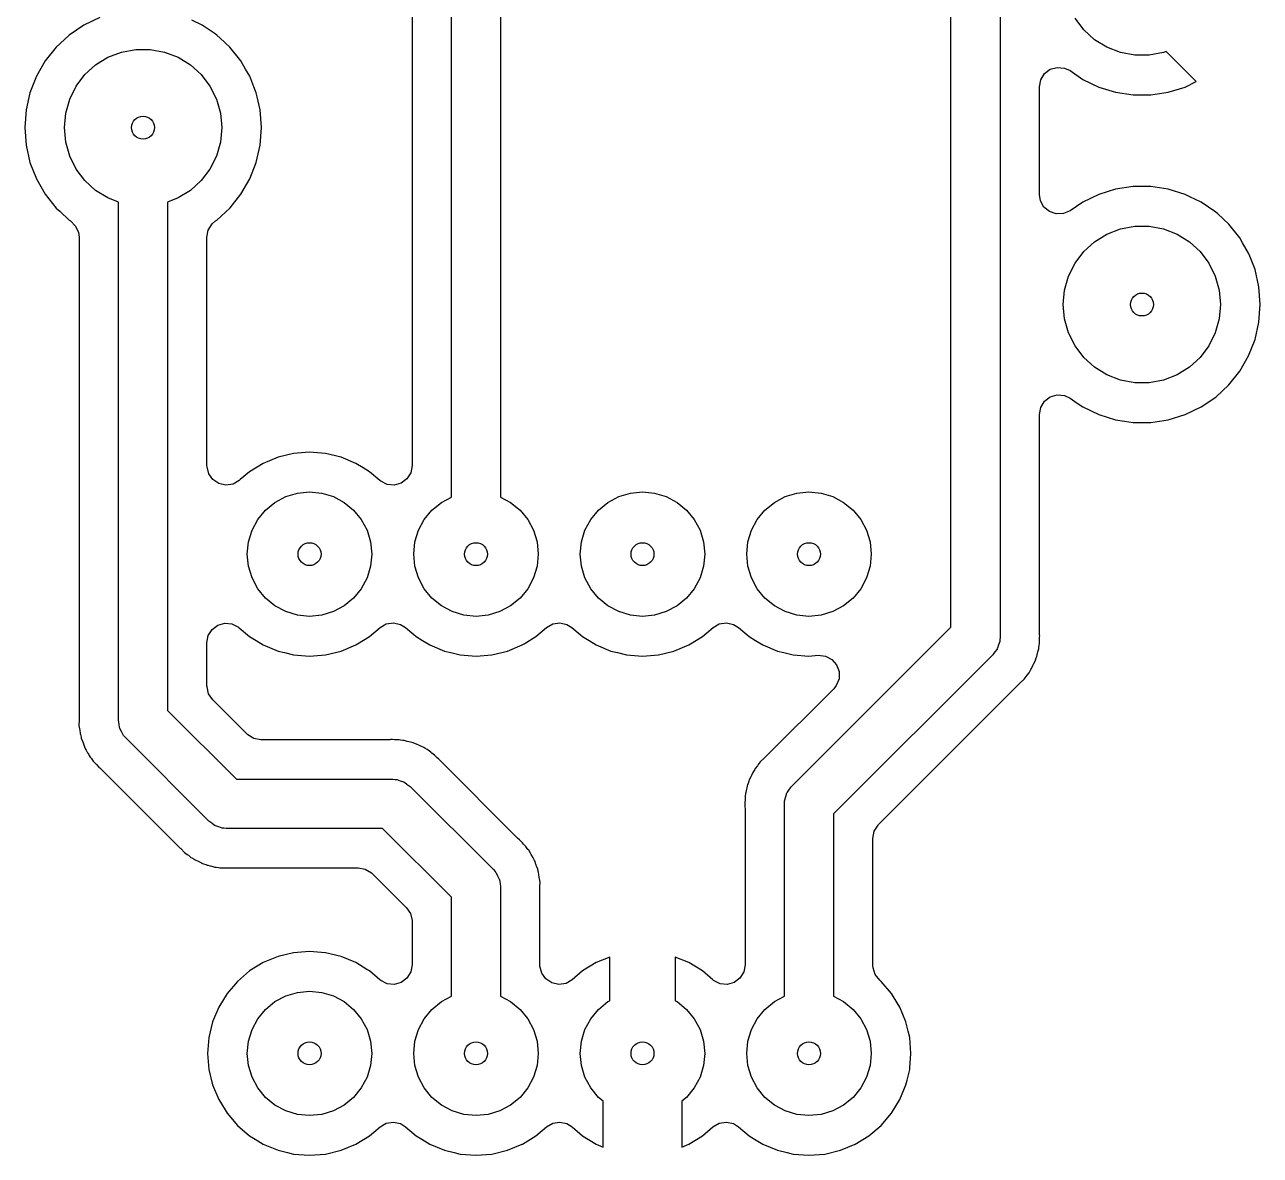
# Model space of a CAD drawing. Extents: x 0.79 to 9.84, y -6.5 to -0.79.
# Drawn here: x 2.666 to 3.408, y -5.099 to -4.419 of the extents above; entities that cross this region are included whole.
import ezdxf

# ---------------------------------------------------------------- set-up
doc = ezdxf.new("R2010")
doc.units = 0
doc.header["$MEASUREMENT"] = 0
doc.layers.add('BLACK', color=7, linetype='CONTINUOUS')

msp = doc.modelspace()

# ---------------------------------------------------------------- linework, layer by layer
at = {"layer": 'BLACK', "linetype": 'CONTINUOUS'}
for p, q in [((3.25217, -3.1874), (3.25217, -4.7874)), ((3.22264, -4.78129), (3.22264, -3.19352)), ((2.92264, -4.70309), (2.92264, -3.64352)), ((2.95217, -3.6374), (2.95217, -4.70309)), ((2.899, -3.65819), (2.899, -4.6842)), ((2.71143, -4.41493), (2.70186, -4.41954)), ((3.30249, -4.42238), (3.29723, -4.41542)), ((2.70186, -4.41954), (2.69308, -4.42553)), ((2.70186, -4.41954), (2.70186, -4.41954)), ((2.77294, -4.41954), (2.76666, -4.41652)), ((2.78063, -4.42478), (2.77294, -4.41954)), ((3.30893, -4.42825), (3.30249, -4.42238)), ((2.69279, -4.4258), (2.68529, -4.43275)), ((2.69308, -4.42553), (2.69279, -4.4258)), ((2.69308, -4.42553), (2.69308, -4.42553)), ((2.78172, -4.42553), (2.78063, -4.42478)), ((2.78379, -4.42744), (2.78172, -4.42553)), ((2.78951, -4.43275), (2.78379, -4.42744)), ((3.31634, -4.43284), (3.30893, -4.42825)), ((2.68529, -4.43275), (2.67867, -4.44106)), ((2.71634, -4.43881), (2.72447, -4.43566)), ((2.72447, -4.43566), (2.73304, -4.43406)), ((2.73304, -4.43406), (2.74176, -4.43406)), ((2.74176, -4.43406), (2.75033, -4.43566)), ((2.75033, -4.43566), (2.75846, -4.43881)), ((2.79613, -4.44106), (2.78951, -4.43275)), ((3.32447, -4.43599), (3.31634, -4.43284)), ((3.33304, -4.43759), (3.32447, -4.43599)), ((3.34176, -4.43759), (3.33304, -4.43759)), ((3.35033, -4.43599), (3.34176, -4.43759)), ((3.35196, -4.43536), (3.35033, -4.43599)), ((3.37007, -4.45348), (3.35196, -4.43536)), ((2.67867, -4.44106), (2.67336, -4.45026)), ((2.70249, -4.44927), (2.70893, -4.4434)), ((2.70893, -4.4434), (2.71634, -4.43881)), ((2.75846, -4.43881), (2.76587, -4.4434)), ((2.76587, -4.4434), (2.77232, -4.44927)), ((2.79902, -4.44606), (2.79613, -4.44106)), ((2.79613, -4.44106), (2.79613, -4.44106)), ((2.79613, -4.44106), (2.79613, -4.44106)), ((3.28233, -4.44606), (3.28649, -4.44488)), ((3.28649, -4.44488), (3.2908, -4.44528)), ((3.2908, -4.44528), (3.29421, -4.44687)), ((2.67336, -4.45026), (2.66947, -4.46015)), ((2.67336, -4.45026), (2.67336, -4.45026)), ((2.69723, -4.45623), (2.70249, -4.44927)), ((2.77232, -4.44927), (2.77757, -4.45623)), ((2.80145, -4.45026), (2.79902, -4.44606)), ((2.80392, -4.45656), (2.80145, -4.45026)), ((2.80145, -4.45026), (2.80145, -4.45026)), ((3.27581, -4.4566), (3.2766, -4.45235)), ((3.2766, -4.45235), (3.27888, -4.44867)), ((3.27888, -4.44867), (3.28233, -4.44606)), ((3.29421, -4.44687), (3.30187, -4.45209)), ((3.30187, -4.45209), (3.30187, -4.4521)), ((3.30187, -4.4521), (3.31144, -4.4567)), ((2.66947, -4.46015), (2.66711, -4.47051)), ((2.69335, -4.46404), (2.69723, -4.45623)), ((2.77757, -4.45623), (2.78146, -4.46404)), ((2.80494, -4.45915), (2.80392, -4.45656)), ((2.80533, -4.46015), (2.80494, -4.45915)), ((2.80586, -4.4625), (2.80533, -4.46015)), ((3.27581, -4.52133), (3.27581, -4.4566)), ((3.31144, -4.4567), (3.32159, -4.45983)), ((3.32159, -4.45983), (3.32159, -4.45983)), ((3.32159, -4.45983), (3.33209, -4.46142)), ((3.34271, -4.46142), (3.35321, -4.45983)), ((3.35321, -4.45983), (3.35322, -4.45983)), ((3.35322, -4.45983), (3.36336, -4.4567)), ((3.36336, -4.4567), (3.37007, -4.45348)), ((3.36336, -4.4567), (3.36336, -4.4567)), ((2.69096, -4.47242), (2.69335, -4.46404)), ((2.78146, -4.46404), (2.78384, -4.47242)), ((2.80769, -4.47051), (2.80586, -4.4625)), ((3.33209, -4.46142), (3.33209, -4.46142)), ((3.33209, -4.46142), (3.34271, -4.46142)), ((3.34271, -4.46142), (3.34271, -4.46142)), ((2.66711, -4.47051), (2.66632, -4.4811)), ((2.69016, -4.4811), (2.69096, -4.47242)), ((2.78384, -4.47242), (2.78465, -4.4811)), ((2.80849, -4.4811), (2.80769, -4.47051)), ((2.66632, -4.4811), (2.66711, -4.4917)), ((2.69096, -4.48978), (2.69016, -4.4811)), ((2.78465, -4.4811), (2.78384, -4.48978)), ((2.80769, -4.4917), (2.80849, -4.4811)), ((2.69335, -4.49817), (2.69096, -4.48978)), ((2.78384, -4.48978), (2.78146, -4.49817)), ((2.66711, -4.4917), (2.66947, -4.50205)), ((2.80533, -4.50205), (2.80769, -4.4917)), ((2.66947, -4.50205), (2.67336, -4.51194)), ((2.69723, -4.50597), (2.69335, -4.49817)), ((2.78146, -4.49817), (2.77757, -4.50597)), ((2.80145, -4.51194), (2.80533, -4.50205)), ((2.67336, -4.51194), (2.67336, -4.51194)), ((2.67336, -4.51194), (2.67867, -4.52115)), ((2.70249, -4.51293), (2.69723, -4.50597)), ((2.77757, -4.50597), (2.77232, -4.51293)), ((2.79613, -4.52115), (2.80145, -4.51194)), ((2.70893, -4.5188), (2.70249, -4.51293)), ((2.71634, -4.52339), (2.70893, -4.5188)), ((2.76587, -4.5188), (2.75846, -4.52339)), ((2.77232, -4.51293), (2.76587, -4.5188)), ((3.32158, -4.5181), (3.31143, -4.52123)), ((3.33209, -4.51652), (3.32158, -4.5181)), ((3.32158, -4.5181), (3.32158, -4.5181)), ((3.34271, -4.51652), (3.33209, -4.51652)), ((3.33209, -4.51652), (3.33209, -4.51652)), ((3.35322, -4.5181), (3.34271, -4.51652)), ((3.34271, -4.51652), (3.34271, -4.51652)), ((3.36337, -4.52123), (3.35322, -4.5181)), ((3.35322, -4.5181), (3.35322, -4.5181)), ((2.67867, -4.52115), (2.68529, -4.52945)), ((2.72264, -4.52583), (2.71634, -4.52339)), ((2.72264, -4.8374), (2.72264, -4.52583)), ((2.75846, -4.52339), (2.75217, -4.52583)), ((2.75217, -4.52583), (2.75217, -4.83129)), ((2.78967, -4.52925), (2.79613, -4.52115)), ((2.79613, -4.52115), (2.79613, -4.52115)), ((2.79613, -4.52115), (2.79613, -4.52115)), ((3.27641, -4.52505), (3.27581, -4.52133)), ((3.27851, -4.52883), (3.27641, -4.52505)), ((3.30186, -4.52584), (3.29421, -4.53106)), ((3.31143, -4.52123), (3.30186, -4.52584)), ((3.30186, -4.52584), (3.30186, -4.52584)), ((3.31143, -4.52123), (3.31143, -4.52123)), ((3.36621, -4.5226), (3.36337, -4.52123)), ((3.36337, -4.52123), (3.36337, -4.52123)), ((3.36337, -4.52123), (3.36337, -4.52123)), ((3.36337, -4.52123), (3.36337, -4.52123)), ((3.37294, -4.52584), (3.36621, -4.5226)), ((3.38172, -4.53183), (3.37294, -4.52584)), ((2.68529, -4.52945), (2.68739, -4.5314)), ((2.68739, -4.5314), (2.69308, -4.53668)), ((2.78172, -4.53668), (2.78951, -4.52945)), ((2.78951, -4.52945), (2.78967, -4.52925)), ((3.28183, -4.5316), (3.27851, -4.52883)), ((3.28593, -4.53298), (3.28183, -4.5316)), ((3.29025, -4.53279), (3.28593, -4.53298)), ((3.29421, -4.53106), (3.29025, -4.53279)), ((3.38297, -4.53298), (3.38172, -4.53183)), ((3.38172, -4.53183), (3.38172, -4.53183)), ((3.38951, -4.53905), (3.38297, -4.53298)), ((2.69308, -4.53668), (2.69308, -4.53668)), ((2.69308, -4.53668), (2.69308, -4.53668)), ((2.69308, -4.53668), (2.69386, -4.53721)), ((2.69386, -4.53721), (2.69692, -4.54026)), ((2.69692, -4.54026), (2.69868, -4.54421)), ((2.7766, -4.54268), (2.77888, -4.539)), ((2.77888, -4.539), (2.78095, -4.53721)), ((2.78095, -4.53721), (2.78101, -4.53717)), ((2.78101, -4.53717), (2.78172, -4.53668)), ((3.31634, -4.54511), (3.32447, -4.54196)), ((3.32447, -4.54196), (3.33304, -4.54036)), ((3.33304, -4.54036), (3.34176, -4.54036)), ((3.34176, -4.54036), (3.35033, -4.54196)), ((3.35033, -4.54196), (3.35846, -4.54511)), ((3.39613, -4.54736), (3.38951, -4.53905)), ((2.69868, -4.54421), (2.699, -4.54693)), ((2.699, -4.54693), (2.699, -4.83677)), ((2.77581, -4.54693), (2.7766, -4.54268)), ((2.77581, -4.6842), (2.77581, -4.54693)), ((3.30893, -4.5497), (3.31634, -4.54511)), ((3.35846, -4.54511), (3.36587, -4.5497)), ((3.39783, -4.55029), (3.39613, -4.54736)), ((3.39613, -4.54736), (3.39613, -4.54736)), ((3.39613, -4.54736), (3.39613, -4.54736)), ((3.29723, -4.56253), (3.30249, -4.55557)), ((3.30249, -4.55557), (3.30893, -4.5497)), ((3.36587, -4.5497), (3.37232, -4.55557)), ((3.37232, -4.55557), (3.37757, -4.56253)), ((3.40145, -4.55656), (3.39783, -4.55029)), ((3.40212, -4.55829), (3.40145, -4.55656)), ((3.40145, -4.55656), (3.40145, -4.55656)), ((3.29335, -4.57034), (3.29723, -4.56253)), ((3.37757, -4.56253), (3.38146, -4.57034)), ((3.40533, -4.56645), (3.40212, -4.55829)), ((3.29096, -4.57872), (3.29335, -4.57034)), ((3.38146, -4.57034), (3.38384, -4.57872)), ((3.40769, -4.57681), (3.40533, -4.56645)), ((3.29016, -4.5874), (3.29096, -4.57872)), ((3.38384, -4.57872), (3.38465, -4.5874)), ((3.40849, -4.5874), (3.40769, -4.57681)), ((3.29096, -4.59608), (3.29016, -4.5874)), ((3.38465, -4.5874), (3.38384, -4.59608)), ((3.40769, -4.598), (3.40849, -4.5874)), ((3.29335, -4.60447), (3.29096, -4.59608)), ((3.38384, -4.59608), (3.38146, -4.60447)), ((3.40533, -4.60835), (3.40769, -4.598)), ((3.29723, -4.61227), (3.29335, -4.60447)), ((3.38146, -4.60447), (3.37757, -4.61227)), ((3.40145, -4.61824), (3.40533, -4.60835)), ((3.30249, -4.61923), (3.29723, -4.61227)), ((3.37757, -4.61227), (3.37232, -4.61923)), ((3.30893, -4.6251), (3.30249, -4.61923)), ((3.37232, -4.61923), (3.36587, -4.6251)), ((3.39613, -4.62744), (3.40145, -4.61824)), ((3.31634, -4.62969), (3.30893, -4.6251)), ((3.32447, -4.63284), (3.31634, -4.62969)), ((3.35846, -4.62969), (3.35033, -4.63284)), ((3.36587, -4.6251), (3.35846, -4.62969)), ((3.38951, -4.63575), (3.39613, -4.62744)), ((3.33304, -4.63444), (3.32447, -4.63284)), ((3.34176, -4.63444), (3.33304, -4.63444)), ((3.35033, -4.63284), (3.34176, -4.63444)), ((3.38172, -4.64298), (3.38951, -4.63575)), ((3.2766, -4.64922), (3.27888, -4.64554)), ((3.27888, -4.64554), (3.28233, -4.64294)), ((3.28233, -4.64294), (3.28649, -4.64175)), ((3.28649, -4.64175), (3.2908, -4.64215)), ((3.2908, -4.64215), (3.29421, -4.64375)), ((3.29421, -4.64375), (3.29843, -4.64663)), ((3.37294, -4.64896), (3.38172, -4.64298)), ((3.27581, -4.65347), (3.2766, -4.64922)), ((3.29843, -4.64663), (3.30186, -4.64896)), ((3.30186, -4.64896), (3.30186, -4.64896)), ((3.30186, -4.64896), (3.30186, -4.64896)), ((3.30186, -4.64896), (3.31143, -4.65357)), ((3.36337, -4.65357), (3.37294, -4.64896)), ((3.27581, -4.7374), (3.27581, -4.65347)), ((3.31143, -4.65357), (3.32158, -4.6567)), ((3.32158, -4.6567), (3.32158, -4.6567)), ((3.32158, -4.6567), (3.32158, -4.6567)), ((3.32158, -4.6567), (3.32684, -4.6575)), ((3.32684, -4.6575), (3.33209, -4.65829)), ((3.33209, -4.65829), (3.33209, -4.65829)), ((3.33209, -4.65829), (3.33209, -4.65829)), ((3.33209, -4.65829), (3.34271, -4.65829)), ((3.34271, -4.65829), (3.35322, -4.6567)), ((3.34271, -4.65829), (3.34271, -4.65829)), ((3.35322, -4.6567), (3.36337, -4.65357)), ((2.8096, -4.68284), (2.80141, -4.68786)), ((2.81848, -4.67917), (2.8096, -4.68284)), ((2.82782, -4.67692), (2.81848, -4.67917)), ((2.81848, -4.67917), (2.81848, -4.67917)), ((2.8374, -4.67617), (2.82782, -4.67692)), ((2.82782, -4.67692), (2.82782, -4.67692)), ((2.84698, -4.67692), (2.8374, -4.67617)), ((2.8374, -4.67617), (2.8374, -4.67617)), ((2.85632, -4.67917), (2.84698, -4.67692)), ((2.84698, -4.67692), (2.84698, -4.67692)), ((2.8652, -4.68284), (2.85632, -4.67917)), ((2.86952, -4.68549), (2.8652, -4.68284)), ((2.77583, -4.6849), (2.77581, -4.6842)), ((2.77688, -4.6891), (2.77583, -4.6849)), ((2.77937, -4.69263), (2.77688, -4.6891)), ((2.80141, -4.68786), (2.79582, -4.69263)), ((2.80141, -4.68786), (2.80141, -4.68786)), ((2.87339, -4.68786), (2.86952, -4.68549)), ((2.87958, -4.69315), (2.87339, -4.68786)), ((2.8982, -4.68845), (2.89592, -4.69213)), ((2.899, -4.6842), (2.8982, -4.68845)), ((2.78297, -4.69503), (2.77937, -4.69263)), ((2.7872, -4.69596), (2.78297, -4.69503)), ((2.79147, -4.6953), (2.7872, -4.69596)), ((2.79522, -4.69315), (2.79147, -4.6953)), ((2.79582, -4.69263), (2.79522, -4.69315)), ((2.88013, -4.69359), (2.87958, -4.69315)), ((2.884, -4.69552), (2.88013, -4.69359)), ((2.88831, -4.69592), (2.884, -4.69552)), ((2.89247, -4.69473), (2.88831, -4.69592)), ((2.89592, -4.69213), (2.89247, -4.69473)), ((2.81662, -4.7063), (2.82309, -4.70285)), ((2.82309, -4.70285), (2.8301, -4.70072)), ((2.8301, -4.70072), (2.8374, -4.7)), ((2.8374, -4.7), (2.8447, -4.70072)), ((2.8447, -4.70072), (2.85171, -4.70285)), ((2.85171, -4.70285), (2.85818, -4.7063)), ((2.91662, -4.7063), (2.92264, -4.70309)), ((2.95217, -4.70309), (2.95818, -4.7063)), ((3.01662, -4.7063), (3.02309, -4.70285)), ((3.02309, -4.70285), (3.0301, -4.70072)), ((3.0301, -4.70072), (3.0374, -4.7)), ((3.0374, -4.7), (3.0447, -4.70072)), ((3.0447, -4.70072), (3.05171, -4.70285)), ((3.05171, -4.70285), (3.05818, -4.7063)), ((3.11662, -4.7063), (3.12309, -4.70285)), ((3.12309, -4.70285), (3.1301, -4.70072)), ((3.1301, -4.70072), (3.1374, -4.7)), ((3.1374, -4.7), (3.1447, -4.70072)), ((3.1447, -4.70072), (3.15171, -4.70285)), ((3.15171, -4.70285), (3.15818, -4.7063)), ((2.8063, -4.71662), (2.81095, -4.71095)), ((2.81095, -4.71095), (2.81662, -4.7063)), ((2.85818, -4.7063), (2.86385, -4.71095)), ((2.86385, -4.71095), (2.8685, -4.71662)), ((2.9063, -4.71662), (2.91095, -4.71095)), ((2.91095, -4.71095), (2.91662, -4.7063)), ((2.95818, -4.7063), (2.96385, -4.71095)), ((2.96385, -4.71095), (2.9685, -4.71662)), ((3.0063, -4.71662), (3.01095, -4.71095)), ((3.01095, -4.71095), (3.01662, -4.7063)), ((3.05818, -4.7063), (3.06385, -4.71095)), ((3.06385, -4.71095), (3.0685, -4.71662)), ((3.1063, -4.71662), (3.11095, -4.71095)), ((3.11095, -4.71095), (3.11662, -4.7063)), ((3.15818, -4.7063), (3.16385, -4.71095)), ((3.16385, -4.71095), (3.1685, -4.71662)), ((2.80285, -4.72309), (2.8063, -4.71662)), ((2.8685, -4.71662), (2.87196, -4.72309)), ((2.90285, -4.72309), (2.9063, -4.71662)), ((2.9685, -4.71662), (2.97196, -4.72309)), ((3.00285, -4.72309), (3.0063, -4.71662)), ((3.0685, -4.71662), (3.07196, -4.72309)), ((3.10285, -4.72309), (3.1063, -4.71662)), ((3.1685, -4.71662), (3.17196, -4.72309)), ((2.80072, -4.7301), (2.80285, -4.72309)), ((2.87196, -4.72309), (2.87408, -4.7301)), ((2.90072, -4.7301), (2.90285, -4.72309)), ((2.97196, -4.72309), (2.97408, -4.7301)), ((3.00072, -4.7301), (3.00285, -4.72309)), ((3.07196, -4.72309), (3.07408, -4.7301)), ((3.10072, -4.7301), (3.10285, -4.72309)), ((3.17196, -4.72309), (3.17408, -4.7301)), ((2.8, -4.7374), (2.80072, -4.7301)), ((2.87408, -4.7301), (2.8748, -4.7374)), ((2.9, -4.7374), (2.90072, -4.7301)), ((2.97408, -4.7301), (2.9748, -4.7374)), ((3, -4.7374), (3.00072, -4.7301)), ((3.07408, -4.7301), (3.0748, -4.7374)), ((3.1, -4.7374), (3.10072, -4.7301)), ((3.17408, -4.7301), (3.1748, -4.7374)), ((2.80072, -4.7447), (2.8, -4.7374)), ((2.8748, -4.7374), (2.87408, -4.7447)), ((2.90072, -4.7447), (2.9, -4.7374)), ((2.9748, -4.7374), (2.97408, -4.7447)), ((3.00072, -4.7447), (3, -4.7374)), ((3.0748, -4.7374), (3.07408, -4.7447)), ((3.10072, -4.7447), (3.1, -4.7374)), ((3.1748, -4.7374), (3.17408, -4.7447)), ((3.27581, -4.78422), (3.27581, -4.7374)), ((2.80285, -4.75171), (2.80072, -4.7447)), ((2.87408, -4.7447), (2.87196, -4.75171)), ((2.90285, -4.75171), (2.90072, -4.7447)), ((2.97408, -4.7447), (2.97196, -4.75171)), ((3.00285, -4.75171), (3.00072, -4.7447)), ((3.07408, -4.7447), (3.07196, -4.75171)), ((3.10285, -4.75171), (3.10072, -4.7447)), ((3.17408, -4.7447), (3.17196, -4.75171)), ((2.8063, -4.75818), (2.80285, -4.75171)), ((2.87196, -4.75171), (2.8685, -4.75818)), ((2.9063, -4.75818), (2.90285, -4.75171)), ((2.97196, -4.75171), (2.9685, -4.75818)), ((3.0063, -4.75818), (3.00285, -4.75171)), ((3.07196, -4.75171), (3.0685, -4.75818)), ((3.1063, -4.75818), (3.10285, -4.75171)), ((3.17196, -4.75171), (3.1685, -4.75818)), ((2.81095, -4.76385), (2.8063, -4.75818)), ((2.81662, -4.7685), (2.81095, -4.76385)), ((2.86385, -4.76385), (2.85818, -4.7685)), ((2.8685, -4.75818), (2.86385, -4.76385)), ((2.91095, -4.76385), (2.9063, -4.75818)), ((2.91662, -4.7685), (2.91095, -4.76385)), ((2.96385, -4.76385), (2.95818, -4.7685)), ((2.9685, -4.75818), (2.96385, -4.76385)), ((3.01095, -4.76385), (3.0063, -4.75818)), ((3.01662, -4.7685), (3.01095, -4.76385)), ((3.06385, -4.76385), (3.05818, -4.7685)), ((3.0685, -4.75818), (3.06385, -4.76385)), ((3.11095, -4.76385), (3.1063, -4.75818)), ((3.11662, -4.7685), (3.11095, -4.76385)), ((3.16385, -4.76385), (3.15818, -4.7685)), ((3.1685, -4.75818), (3.16385, -4.76385)), ((2.82309, -4.77196), (2.81662, -4.7685)), ((2.8301, -4.77408), (2.82309, -4.77196)), ((2.85171, -4.77196), (2.8447, -4.77408)), ((2.85818, -4.7685), (2.85171, -4.77196)), ((2.92309, -4.77196), (2.91662, -4.7685)), ((2.9301, -4.77408), (2.92309, -4.77196)), ((2.95171, -4.77196), (2.9447, -4.77408)), ((2.95818, -4.7685), (2.95171, -4.77196)), ((3.02309, -4.77196), (3.01662, -4.7685)), ((3.0301, -4.77408), (3.02309, -4.77196)), ((3.05171, -4.77196), (3.0447, -4.77408)), ((3.05818, -4.7685), (3.05171, -4.77196)), ((3.12309, -4.77196), (3.11662, -4.7685)), ((3.1301, -4.77408), (3.12309, -4.77196)), ((3.15171, -4.77196), (3.1447, -4.77408)), ((3.15818, -4.7685), (3.15171, -4.77196)), ((2.78233, -4.78007), (2.78649, -4.77889)), ((2.78649, -4.77889), (2.7908, -4.77928)), ((2.7908, -4.77928), (2.79467, -4.78121)), ((2.8374, -4.7748), (2.8301, -4.77408)), ((2.8447, -4.77408), (2.8374, -4.7748)), ((2.87976, -4.7815), (2.88351, -4.77935)), ((2.88351, -4.77935), (2.88778, -4.77869)), ((2.88778, -4.77869), (2.89201, -4.77962)), ((2.9374, -4.7748), (2.9301, -4.77408)), ((2.9447, -4.77408), (2.9374, -4.7748)), ((2.97976, -4.7815), (2.98351, -4.77935)), ((2.98351, -4.77935), (2.98778, -4.77869)), ((2.98778, -4.77869), (2.99201, -4.77962)), ((3.0374, -4.7748), (3.0301, -4.77408)), ((3.0447, -4.77408), (3.0374, -4.7748)), ((3.07976, -4.7815), (3.08351, -4.77935)), ((3.08351, -4.77935), (3.08778, -4.77869)), ((3.08778, -4.77869), (3.09201, -4.77962)), ((3.1374, -4.7748), (3.1301, -4.77408)), ((3.1447, -4.77408), (3.1374, -4.7748)), ((2.77581, -4.79061), (2.7766, -4.78635)), ((2.7766, -4.78635), (2.77888, -4.78268)), ((2.77888, -4.78268), (2.78233, -4.78007)), ((2.79467, -4.78121), (2.79522, -4.78165)), ((2.79522, -4.78165), (2.80141, -4.78694)), ((2.80141, -4.78694), (2.80528, -4.78931)), ((2.86627, -4.79131), (2.87339, -4.78694)), ((2.87339, -4.78694), (2.87976, -4.7815)), ((2.89201, -4.77962), (2.89505, -4.7815)), ((2.89505, -4.7815), (2.90002, -4.78575)), ((2.90002, -4.78575), (2.90141, -4.78694)), ((2.90141, -4.78694), (2.90528, -4.78931)), ((2.96627, -4.79131), (2.97339, -4.78694)), ((2.97339, -4.78694), (2.97976, -4.7815)), ((2.99201, -4.77962), (2.99505, -4.7815)), ((2.99505, -4.7815), (3.00002, -4.78575)), ((3.00002, -4.78575), (3.00141, -4.78694)), ((3.00141, -4.78694), (3.00528, -4.78931)), ((3.06627, -4.79131), (3.07339, -4.78694)), ((3.07339, -4.78694), (3.07976, -4.7815)), ((3.09201, -4.77962), (3.09505, -4.7815)), ((3.09505, -4.7815), (3.10002, -4.78575)), ((3.10002, -4.78575), (3.10141, -4.78694)), ((3.10141, -4.78694), (3.10528, -4.78931)), ((3.12696, -4.87696), (3.22264, -4.78129)), ((3.2759, -4.78571), (3.27581, -4.78422)), ((3.27584, -4.78842), (3.27595, -4.78694)), ((3.27599, -4.78642), (3.2759, -4.78571)), ((3.27595, -4.78694), (3.27599, -4.78642)), ((2.77581, -4.81662), (2.77581, -4.79061)), ((2.80528, -4.78931), (2.8096, -4.79196)), ((2.8096, -4.79196), (2.81848, -4.79564)), ((2.85632, -4.79564), (2.8652, -4.79196)), ((2.8652, -4.79196), (2.86627, -4.79131)), ((2.90528, -4.78931), (2.9096, -4.79196)), ((2.9096, -4.79196), (2.91848, -4.79564)), ((2.95632, -4.79564), (2.9652, -4.79196)), ((2.9652, -4.79196), (2.96627, -4.79131)), ((3.00528, -4.78931), (3.0096, -4.79196)), ((3.0096, -4.79196), (3.01848, -4.79564)), ((3.05632, -4.79564), (3.0652, -4.79196)), ((3.0652, -4.79196), (3.06627, -4.79131)), ((3.10528, -4.78931), (3.1096, -4.79196)), ((3.1096, -4.79196), (3.11848, -4.79564)), ((3.25049, -4.79414), (3.25039, -4.79443)), ((3.25067, -4.79389), (3.25049, -4.79414)), ((3.25127, -4.79185), (3.25067, -4.79389)), ((3.25196, -4.78983), (3.25127, -4.79185)), ((3.252, -4.7894), (3.25196, -4.78983)), ((3.25205, -4.78923), (3.252, -4.7894)), ((3.25217, -4.7874), (3.25204, -4.78892)), ((3.25204, -4.78892), (3.25205, -4.78923)), ((3.27485, -4.79613), (3.2754, -4.79421)), ((3.2754, -4.79421), (3.27545, -4.79349)), ((3.27545, -4.79349), (3.27566, -4.79202)), ((3.27566, -4.79202), (3.27581, -4.79131)), ((3.27581, -4.78931), (3.27584, -4.78842)), ((3.27581, -4.79131), (3.27581, -4.78931)), ((2.81848, -4.79564), (2.82234, -4.79656)), ((2.82234, -4.79656), (2.82782, -4.79788)), ((2.82782, -4.79788), (2.82782, -4.79788)), ((2.82782, -4.79788), (2.82782, -4.79788)), ((2.82782, -4.79788), (2.8374, -4.79863)), ((2.8374, -4.79863), (2.84698, -4.79788)), ((2.8374, -4.79863), (2.8374, -4.79863)), ((2.8374, -4.79863), (2.8374, -4.79863)), ((2.84698, -4.79788), (2.85632, -4.79564)), ((2.84698, -4.79788), (2.84698, -4.79788)), ((2.84698, -4.79788), (2.84698, -4.79788)), ((2.85632, -4.79564), (2.85632, -4.79564)), ((2.91848, -4.79564), (2.92234, -4.79656)), ((2.92234, -4.79656), (2.92782, -4.79788)), ((2.92782, -4.79788), (2.92782, -4.79788)), ((2.92782, -4.79788), (2.92782, -4.79788)), ((2.92782, -4.79788), (2.9374, -4.79863)), ((2.9374, -4.79863), (2.94698, -4.79788)), ((2.9374, -4.79863), (2.9374, -4.79863)), ((2.9374, -4.79863), (2.9374, -4.79863)), ((2.94698, -4.79788), (2.95632, -4.79564)), ((2.94698, -4.79788), (2.94698, -4.79788)), ((2.94698, -4.79788), (2.94698, -4.79788)), ((2.95632, -4.79564), (2.95632, -4.79564)), ((3.01848, -4.79564), (3.02234, -4.79656)), ((3.02234, -4.79656), (3.02782, -4.79788)), ((3.02782, -4.79788), (3.02782, -4.79788)), ((3.02782, -4.79788), (3.02782, -4.79788)), ((3.02782, -4.79788), (3.0374, -4.79863)), ((3.0374, -4.79863), (3.04698, -4.79788)), ((3.0374, -4.79863), (3.0374, -4.79863)), ((3.0374, -4.79863), (3.0374, -4.79863)), ((3.04698, -4.79788), (3.05632, -4.79564)), ((3.04698, -4.79788), (3.04698, -4.79788)), ((3.04698, -4.79788), (3.04698, -4.79788)), ((3.05632, -4.79564), (3.05632, -4.79564)), ((3.11848, -4.79564), (3.12234, -4.79656)), ((3.12234, -4.79656), (3.12782, -4.79788)), ((3.12782, -4.79788), (3.12782, -4.79788)), ((3.12782, -4.79788), (3.12782, -4.79788)), ((3.12782, -4.79788), (3.1374, -4.79863)), ((3.1374, -4.79863), (3.14299, -4.79819)), ((3.1374, -4.79863), (3.1374, -4.79863)), ((3.1374, -4.79863), (3.1374, -4.79863)), ((3.14299, -4.79819), (3.14729, -4.79865)), ((3.14729, -4.79865), (3.15114, -4.80063)), ((3.15114, -4.80063), (3.15401, -4.80387)), ((3.24784, -4.79784), (3.15217, -4.89352)), ((3.24908, -4.79611), (3.24784, -4.79784)), ((3.25039, -4.79443), (3.24908, -4.79611)), ((3.27233, -4.80349), (3.27325, -4.80172)), ((3.27325, -4.80172), (3.27345, -4.80103)), ((3.27345, -4.80103), (3.27395, -4.79962)), ((3.27395, -4.79962), (3.27423, -4.79896)), ((3.27423, -4.79896), (3.27464, -4.797)), ((3.27464, -4.797), (3.27485, -4.79613)), ((3.15401, -4.80387), (3.15551, -4.80793)), ((3.15551, -4.80793), (3.15545, -4.81225)), ((3.26837, -4.81019), (3.26963, -4.80864)), ((3.26963, -4.80864), (3.26997, -4.808)), ((3.26997, -4.808), (3.27074, -4.80673)), ((3.27074, -4.80673), (3.27076, -4.8067)), ((3.27076, -4.8067), (3.27115, -4.80614)), ((3.27115, -4.80614), (3.27194, -4.8043)), ((3.27194, -4.8043), (3.27233, -4.80349)), ((2.77582, -4.81716), (2.77581, -4.81662)), ((3.15383, -4.81626), (3.15224, -4.81825)), ((3.15545, -4.81225), (3.15383, -4.81626)), ((3.17925, -4.89986), (3.26411, -4.81501)), ((3.26411, -4.81501), (3.26432, -4.8148)), ((3.26432, -4.8148), (3.26669, -4.81255)), ((3.26669, -4.81255), (3.26783, -4.81091)), ((3.26783, -4.81091), (3.26837, -4.81019)), ((2.77681, -4.82137), (2.77582, -4.81716)), ((2.77925, -4.82494), (2.77681, -4.82137)), ((3.15224, -4.81825), (3.1107, -4.85979)), ((2.75217, -4.83129), (2.79352, -4.87264)), ((2.79986, -4.84555), (2.77925, -4.82494)), ((2.69899, -4.83706), (2.69891, -4.84033)), ((2.699, -4.83677), (2.69899, -4.83706)), ((2.72299, -4.8395), (2.72264, -4.8374)), ((2.69891, -4.84033), (2.69926, -4.8423)), ((2.69926, -4.8423), (2.69939, -4.84319)), ((2.69939, -4.84319), (2.69959, -4.84517)), ((2.69959, -4.84517), (2.69959, -4.84517)), ((2.69959, -4.84517), (2.6998, -4.84586)), ((2.6998, -4.84586), (2.70016, -4.84731)), ((2.72325, -4.84161), (2.72299, -4.8395)), ((2.72339, -4.84189), (2.72325, -4.84161)), ((2.72344, -4.8422), (2.72339, -4.84189)), ((2.72445, -4.84407), (2.72344, -4.8422)), ((2.72539, -4.84598), (2.72445, -4.84407)), ((2.72566, -4.84631), (2.72539, -4.84598)), ((2.72575, -4.84647), (2.72566, -4.84631)), ((2.80026, -4.84592), (2.79986, -4.84555)), ((2.80393, -4.8482), (2.80026, -4.84592)), ((2.70016, -4.84731), (2.70029, -4.84802)), ((2.70029, -4.84802), (2.70029, -4.84802)), ((2.70029, -4.84802), (2.70103, -4.84988)), ((2.70103, -4.84988), (2.70133, -4.85072)), ((2.70133, -4.85072), (2.70193, -4.85263)), ((2.70193, -4.85263), (2.70193, -4.85263)), ((2.70193, -4.85263), (2.70228, -4.85326)), ((2.70228, -4.85326), (2.70292, -4.8546)), ((2.72598, -4.84668), (2.72575, -4.84647)), ((2.72696, -4.84784), (2.72598, -4.84668)), ((2.77696, -4.89784), (2.72696, -4.84784)), ((2.80819, -4.849), (2.80393, -4.8482)), ((2.88422, -4.849), (2.80819, -4.849)), ((2.88571, -4.8489), (2.88422, -4.849)), ((2.88609, -4.84885), (2.88571, -4.8489)), ((2.88642, -4.84881), (2.88609, -4.84885)), ((2.88723, -4.84887), (2.88642, -4.84881)), ((2.88642, -4.84881), (2.88642, -4.84881)), ((2.88842, -4.84896), (2.88723, -4.84887)), ((2.88931, -4.849), (2.88842, -4.84896)), ((2.89131, -4.849), (2.88931, -4.849)), ((2.89202, -4.84914), (2.89131, -4.849)), ((2.89131, -4.849), (2.89131, -4.849)), ((2.89349, -4.84935), (2.89202, -4.84914)), ((2.89421, -4.8494), (2.89349, -4.84935)), ((2.89613, -4.84995), (2.89421, -4.8494)), ((2.89421, -4.8494), (2.89421, -4.8494)), ((2.897, -4.85017), (2.89613, -4.84995)), ((2.89896, -4.85057), (2.897, -4.85017)), ((2.89962, -4.85085), (2.89896, -4.85057)), ((2.89896, -4.85057), (2.89896, -4.85057)), ((2.89896, -4.85057), (2.89896, -4.85057)), ((2.90103, -4.85135), (2.89962, -4.85085)), ((2.90172, -4.85155), (2.90103, -4.85135)), ((2.90349, -4.85248), (2.90172, -4.85155)), ((2.90172, -4.85155), (2.90172, -4.85155)), ((2.9043, -4.85286), (2.90349, -4.85248)), ((2.90614, -4.85365), (2.9043, -4.85286)), ((2.90673, -4.85406), (2.90614, -4.85365)), ((2.90614, -4.85365), (2.90614, -4.85365)), ((2.70292, -4.8546), (2.70314, -4.85517)), ((2.70314, -4.85517), (2.70318, -4.85527)), ((2.70318, -4.85527), (2.70413, -4.8567)), ((2.70413, -4.8567), (2.70428, -4.85694)), ((2.70428, -4.85694), (2.70475, -4.85771)), ((2.70475, -4.85771), (2.70511, -4.85835)), ((2.70511, -4.85835), (2.70572, -4.85945)), ((2.70572, -4.85945), (2.70619, -4.86)), ((2.70619, -4.86), (2.70709, -4.86119)), ((2.70709, -4.86119), (2.70748, -4.8618)), ((2.908, -4.85483), (2.90673, -4.85406)), ((2.90862, -4.85515), (2.908, -4.85483)), ((2.90864, -4.85517), (2.90862, -4.85515)), ((2.91019, -4.85643), (2.90864, -4.85517)), ((2.91091, -4.85697), (2.91019, -4.85643)), ((2.91255, -4.85811), (2.91091, -4.85697)), ((2.91415, -4.85979), (2.91255, -4.85811)), ((2.9148, -4.86048), (2.91415, -4.85979)), ((2.91501, -4.86069), (2.9148, -4.86048)), ((2.96231, -4.90799), (2.91501, -4.86069)), ((3.11048, -4.86), (3.10811, -4.86226)), ((3.1107, -4.85979), (3.11048, -4.86)), ((2.70748, -4.8618), (2.7089, -4.86321)), ((2.7089, -4.86321), (2.7095, -4.86387)), ((2.7095, -4.86387), (2.7108, -4.86538)), ((2.7108, -4.86538), (2.71138, -4.86582)), ((2.71138, -4.86582), (2.7125, -4.86681)), ((2.7125, -4.86681), (2.75979, -4.91411)), ((3.10406, -4.86807), (3.10365, -4.86867)), ((3.10483, -4.8668), (3.10406, -4.86807)), ((3.10517, -4.86616), (3.10483, -4.8668)), ((3.10643, -4.86461), (3.10517, -4.86616)), ((3.10517, -4.86616), (3.10517, -4.86616)), ((3.10697, -4.8639), (3.10643, -4.86461)), ((3.10811, -4.86226), (3.10697, -4.8639)), ((2.79352, -4.87264), (2.8874, -4.87264)), ((2.8874, -4.87264), (2.88892, -4.87276)), ((2.88892, -4.87276), (2.88923, -4.87275)), ((2.88923, -4.87275), (2.8894, -4.8728)), ((2.8894, -4.8728), (2.88983, -4.87284)), ((2.88983, -4.87284), (2.89185, -4.87353)), ((2.89185, -4.87353), (2.89389, -4.87414)), ((2.89389, -4.87414), (2.89414, -4.87432)), ((2.89414, -4.87432), (2.89443, -4.87442)), ((2.89443, -4.87442), (2.89611, -4.87573)), ((2.89611, -4.87573), (2.89784, -4.87696)), ((3.10057, -4.87584), (3.10017, -4.8778)), ((3.10085, -4.87518), (3.10057, -4.87584)), ((3.10057, -4.87584), (3.10057, -4.87584)), ((3.10135, -4.87378), (3.10085, -4.87518)), ((3.10155, -4.87308), (3.10135, -4.87378)), ((3.10248, -4.87131), (3.10155, -4.87308)), ((3.10155, -4.87308), (3.10155, -4.87308)), ((3.10286, -4.8705), (3.10248, -4.87131)), ((3.10365, -4.86867), (3.10286, -4.8705)), ((3.10365, -4.86867), (3.10365, -4.86867)), ((2.89784, -4.87696), (2.94784, -4.92696)), ((3.09914, -4.88279), (3.099, -4.8835)), ((3.09935, -4.88131), (3.09914, -4.88279)), ((3.0994, -4.88059), (3.09935, -4.88131)), ((3.09995, -4.87867), (3.0994, -4.88059)), ((3.0994, -4.88059), (3.0994, -4.88059)), ((3.10017, -4.8778), (3.09995, -4.87867)), ((3.12284, -4.88497), (3.12353, -4.88296)), ((3.12353, -4.88296), (3.12414, -4.88092)), ((3.12414, -4.88092), (3.12432, -4.88067)), ((3.12432, -4.88067), (3.12442, -4.88037)), ((3.12442, -4.88037), (3.12573, -4.87869)), ((3.12573, -4.87869), (3.12696, -4.87696)), ((3.09896, -4.88639), (3.09881, -4.88838)), ((3.09881, -4.88838), (3.0989, -4.8891)), ((3.0989, -4.8891), (3.099, -4.89058)), ((3.099, -4.88549), (3.09896, -4.88639)), ((3.099, -4.8835), (3.099, -4.8835)), ((3.099, -4.8835), (3.099, -4.88549)), ((3.099, -4.89058), (3.099, -4.98422)), ((3.12264, -4.8874), (3.12276, -4.88588)), ((3.12264, -5.00309), (3.12264, -4.8874)), ((3.12275, -4.88558), (3.1228, -4.8854)), ((3.12276, -4.88588), (3.12275, -4.88558)), ((3.1228, -4.8854), (3.12284, -4.88497)), ((2.77869, -4.89908), (2.77696, -4.89784)), ((3.15217, -4.89352), (3.15217, -5.00309)), ((2.78037, -4.90039), (2.77869, -4.89908)), ((2.78067, -4.90049), (2.78037, -4.90039)), ((2.78092, -4.90067), (2.78067, -4.90049)), ((2.78296, -4.90127), (2.78092, -4.90067)), ((2.78497, -4.90196), (2.78296, -4.90127)), ((2.7854, -4.902), (2.78497, -4.90196)), ((2.78558, -4.90205), (2.7854, -4.902)), ((2.78588, -4.90204), (2.78558, -4.90205)), ((2.7874, -4.90217), (2.78588, -4.90204)), ((2.88129, -4.90217), (2.7874, -4.90217)), ((2.92264, -4.94352), (2.88129, -4.90217)), ((3.17581, -4.90819), (3.1766, -4.90393)), ((3.1766, -4.90393), (3.17888, -4.90026)), ((3.17888, -4.90026), (3.17925, -4.89986)), ((2.96343, -4.90898), (2.96231, -4.90799)), ((2.964, -4.90942), (2.96343, -4.90898)), ((2.9653, -4.91094), (2.964, -4.90942)), ((2.964, -4.90942), (2.964, -4.90942)), ((2.96591, -4.91159), (2.9653, -4.91094)), ((2.96732, -4.91301), (2.96591, -4.91159)), ((2.96772, -4.91361), (2.96732, -4.91301)), ((2.96732, -4.91301), (2.96732, -4.91301)), ((3.17581, -4.9845), (3.17581, -4.90819)), ((2.75979, -4.91411), (2.76, -4.91432)), ((2.76, -4.91432), (2.76226, -4.91669)), ((2.76226, -4.91669), (2.7639, -4.91783)), ((2.7639, -4.91783), (2.76461, -4.91837)), ((2.76461, -4.91837), (2.76616, -4.91963)), ((2.76616, -4.91963), (2.76616, -4.91963)), ((2.76616, -4.91963), (2.76616, -4.91963)), ((2.76616, -4.91963), (2.7668, -4.91997)), ((2.7668, -4.91997), (2.76807, -4.92074)), ((2.96861, -4.9148), (2.96772, -4.91361)), ((2.96909, -4.91535), (2.96861, -4.9148)), ((2.97003, -4.91706), (2.96909, -4.91535)), ((2.97006, -4.9171), (2.97003, -4.91706)), ((2.97052, -4.91786), (2.97006, -4.9171)), ((2.97162, -4.91953), (2.97052, -4.91786)), ((2.97189, -4.9202), (2.97162, -4.91953)), ((2.97253, -4.92155), (2.97189, -4.9202)), ((2.76807, -4.92074), (2.76867, -4.92115)), ((2.76867, -4.92115), (2.76867, -4.92115)), ((2.76867, -4.92115), (2.76867, -4.92115)), ((2.76867, -4.92115), (2.76867, -4.92115)), ((2.76867, -4.92115), (2.7705, -4.92194)), ((2.7705, -4.92194), (2.77131, -4.92233)), ((2.77131, -4.92233), (2.77308, -4.92325)), ((2.77308, -4.92325), (2.77378, -4.92345)), ((2.77378, -4.92345), (2.77518, -4.92395)), ((2.77518, -4.92395), (2.77549, -4.92408)), ((2.77549, -4.92408), (2.77585, -4.92423)), ((2.77585, -4.92423), (2.77625, -4.92432)), ((2.77625, -4.92432), (2.7778, -4.92464)), ((2.7778, -4.92464), (2.77867, -4.92485)), ((2.77867, -4.92485), (2.78059, -4.9254)), ((2.78059, -4.9254), (2.78093, -4.92543)), ((2.78093, -4.92543), (2.78131, -4.92545)), ((2.78131, -4.92545), (2.78279, -4.92566)), ((2.78279, -4.92566), (2.7835, -4.92581)), ((2.7835, -4.92581), (2.7835, -4.92581)), ((2.7835, -4.92581), (2.78549, -4.92581)), ((2.78549, -4.92581), (2.78639, -4.92584)), ((2.78639, -4.92584), (2.78659, -4.92586)), ((2.78659, -4.92586), (2.78838, -4.92599)), ((2.78838, -4.92599), (2.7891, -4.9259)), ((2.7891, -4.9259), (2.79058, -4.92581)), ((2.79058, -4.92581), (2.86662, -4.92581)), ((2.86662, -4.92581), (2.87087, -4.9266)), ((2.87087, -4.9266), (2.87455, -4.92888)), ((2.94784, -4.92696), (2.94883, -4.92813)), ((2.97288, -4.92218), (2.97253, -4.92155)), ((2.97343, -4.92395), (2.97288, -4.92218)), ((2.97347, -4.92408), (2.97343, -4.92395)), ((2.97377, -4.92493), (2.97347, -4.92408)), ((2.97452, -4.92678), (2.97377, -4.92493)), ((2.9746, -4.92726), (2.97452, -4.92678)), ((2.97464, -4.92749), (2.9746, -4.92726)), ((2.975, -4.92894), (2.97464, -4.92749)), ((2.87455, -4.92888), (2.87494, -4.92925)), ((2.87494, -4.92925), (2.89555, -4.94986)), ((2.94883, -4.92813), (2.94905, -4.92833)), ((2.94905, -4.92833), (2.94914, -4.9285)), ((2.94914, -4.9285), (2.94942, -4.92882)), ((2.94942, -4.92882), (2.95035, -4.93074)), ((2.95035, -4.93074), (2.95137, -4.93261)), ((2.95137, -4.93261), (2.95142, -4.93291)), ((2.95142, -4.93291), (2.95155, -4.93319)), ((2.95155, -4.93319), (2.95181, -4.9353)), ((2.95181, -4.9353), (2.95217, -4.9374)), ((2.97521, -4.92963), (2.975, -4.92894)), ((2.97542, -4.93162), (2.97521, -4.92963)), ((2.97554, -4.9325), (2.97542, -4.93162)), ((2.97589, -4.93447), (2.97554, -4.9325)), ((2.97583, -4.93708), (2.97589, -4.93447)), ((2.95217, -4.9374), (2.95217, -5.00309)), ((2.97581, -4.93774), (2.97583, -4.93708)), ((2.97581, -4.93804), (2.97581, -4.93774)), ((2.97581, -4.98422), (2.97581, -4.93804)), ((2.89555, -4.94986), (2.89799, -4.95343)), ((2.92264, -5.00309), (2.92264, -4.94352)), ((2.89799, -4.95343), (2.89898, -4.95764)), ((2.89898, -4.95764), (2.899, -4.95819)), ((2.899, -4.95819), (2.899, -4.9842)), ((2.81848, -4.97917), (2.8096, -4.98284)), ((2.82782, -4.97692), (2.81848, -4.97917)), ((2.81848, -4.97917), (2.81848, -4.97917)), ((2.8374, -4.97617), (2.82782, -4.97692)), ((2.82782, -4.97692), (2.82782, -4.97692)), ((2.84698, -4.97692), (2.8374, -4.97617)), ((2.8374, -4.97617), (2.8374, -4.97617)), ((2.85632, -4.97917), (2.84698, -4.97692)), ((2.84698, -4.97692), (2.84698, -4.97692)), ((2.8652, -4.98284), (2.85632, -4.97917)), ((3.01772, -4.9795), (3.00961, -4.98286)), ((3.01772, -5.00572), (3.01772, -4.9795)), ((3.01772, -4.9795), (3.01772, -4.9795)), ((3.06519, -4.98286), (3.05709, -4.9795)), ((3.05709, -4.9795), (3.05709, -5.00572)), ((2.8096, -4.98284), (2.80141, -4.98786)), ((2.87188, -4.98694), (2.8652, -4.98284)), ((2.87339, -4.98786), (2.87188, -4.98694)), ((2.899, -4.9842), (2.8982, -4.98845)), ((2.97583, -4.98493), (2.97581, -4.98422)), ((2.97688, -4.98913), (2.97583, -4.98493)), ((3.00961, -4.98286), (3.00142, -4.98788)), ((3.00961, -4.98286), (3.00961, -4.98286)), ((3.07338, -4.98788), (3.06519, -4.98286)), ((3.06519, -4.98286), (3.06519, -4.98286)), ((3.099, -4.98422), (3.0982, -4.98847)), ((3.1759, -4.98596), (3.17581, -4.9845)), ((3.17722, -4.99008), (3.1759, -4.98596)), ((2.7941, -4.9941), (2.78786, -5.00141)), ((2.80141, -4.98786), (2.7941, -4.9941)), ((2.87958, -4.99315), (2.87339, -4.98786)), ((2.88013, -4.99359), (2.87958, -4.99315)), ((2.884, -4.99552), (2.88013, -4.99359)), ((2.89247, -4.99473), (2.88831, -4.99592)), ((2.89592, -4.99213), (2.89247, -4.99473)), ((2.8982, -4.98845), (2.89592, -4.99213)), ((2.97937, -4.99266), (2.97688, -4.98913)), ((2.98297, -4.99506), (2.97937, -4.99266)), ((2.99522, -4.99317), (2.99147, -4.99533)), ((3.00142, -4.98788), (2.99522, -4.99317)), ((3.07958, -4.99317), (3.07338, -4.98788)), ((3.08013, -4.99362), (3.07958, -4.99317)), ((3.084, -4.99554), (3.08013, -4.99362)), ((3.09247, -4.99476), (3.08831, -4.99594)), ((3.09592, -4.99215), (3.09247, -4.99476)), ((3.0982, -4.98847), (3.09592, -4.99215)), ((3.17993, -4.99345), (3.17722, -4.99008)), ((3.1807, -4.9941), (3.17993, -4.99345)), ((3.18694, -5.00141), (3.1807, -4.9941)), ((3.1807, -4.9941), (3.1807, -4.9941)), ((3.1807, -4.9941), (3.1807, -4.9941)), ((2.78786, -5.00141), (2.78284, -5.0096)), ((2.82309, -5.00285), (2.8301, -5.00072)), ((2.8301, -5.00072), (2.8374, -5)), ((2.8374, -5), (2.8447, -5.00072)), ((2.8447, -5.00072), (2.85171, -5.00285)), ((2.88831, -4.99592), (2.884, -4.99552)), ((2.9872, -4.99599), (2.98297, -4.99506)), ((2.99147, -4.99533), (2.9872, -4.99599)), ((3.08831, -4.99594), (3.084, -4.99554)), ((3.18816, -5.00341), (3.18694, -5.00141)), ((2.78284, -5.0096), (2.77917, -5.01848)), ((2.81095, -5.01095), (2.81662, -5.0063)), ((2.81662, -5.0063), (2.82309, -5.00285)), ((2.85171, -5.00285), (2.85818, -5.0063)), ((2.85818, -5.0063), (2.86385, -5.01095)), ((2.91095, -5.01095), (2.91662, -5.0063)), ((2.91662, -5.0063), (2.92264, -5.00309)), ((2.95217, -5.00309), (2.95818, -5.0063)), ((2.95818, -5.0063), (2.96385, -5.01095)), ((3.01095, -5.01095), (3.01662, -5.0063)), ((3.01662, -5.0063), (3.01772, -5.00572)), ((3.05709, -5.00572), (3.05818, -5.0063)), ((3.05818, -5.0063), (3.06385, -5.01095)), ((3.11095, -5.01095), (3.11662, -5.0063)), ((3.11662, -5.0063), (3.12264, -5.00309)), ((3.15217, -5.00309), (3.15818, -5.0063)), ((3.15818, -5.0063), (3.16385, -5.01095)), ((3.19196, -5.0096), (3.18816, -5.00341)), ((3.19564, -5.01848), (3.19196, -5.0096)), ((2.80285, -5.02309), (2.8063, -5.01662)), ((2.8063, -5.01662), (2.81095, -5.01095)), ((2.86385, -5.01095), (2.8685, -5.01662)), ((2.8685, -5.01662), (2.87196, -5.02309)), ((2.90285, -5.02309), (2.9063, -5.01662)), ((2.9063, -5.01662), (2.91095, -5.01095)), ((2.96385, -5.01095), (2.9685, -5.01662)), ((2.9685, -5.01662), (2.97196, -5.02309)), ((3.00285, -5.02309), (3.0063, -5.01662)), ((3.0063, -5.01662), (3.01095, -5.01095)), ((3.06385, -5.01095), (3.0685, -5.01662)), ((3.0685, -5.01662), (3.07196, -5.02309)), ((3.10285, -5.02309), (3.1063, -5.01662)), ((3.1063, -5.01662), (3.11095, -5.01095)), ((3.16385, -5.01095), (3.1685, -5.01662)), ((3.1685, -5.01662), (3.17196, -5.02309)), ((2.77917, -5.01848), (2.77692, -5.02782)), ((2.77917, -5.01848), (2.77917, -5.01848)), ((2.80072, -5.0301), (2.80285, -5.02309)), ((2.87196, -5.02309), (2.87408, -5.0301)), ((2.90072, -5.0301), (2.90285, -5.02309)), ((2.97196, -5.02309), (2.97408, -5.0301)), ((3.00072, -5.0301), (3.00285, -5.02309)), ((3.07196, -5.02309), (3.07408, -5.0301)), ((3.10072, -5.0301), (3.10285, -5.02309)), ((3.17196, -5.02309), (3.17408, -5.0301)), ((3.19698, -5.02408), (3.19564, -5.01848)), ((3.19564, -5.01848), (3.19564, -5.01848)), ((3.19788, -5.02782), (3.19698, -5.02408)), ((2.77692, -5.02782), (2.77617, -5.0374)), ((2.77692, -5.02782), (2.77692, -5.02782)), ((2.8, -5.0374), (2.80072, -5.0301)), ((2.87408, -5.0301), (2.8748, -5.0374)), ((2.9, -5.0374), (2.90072, -5.0301)), ((2.97408, -5.0301), (2.9748, -5.0374)), ((3, -5.0374), (3.00072, -5.0301)), ((3.07408, -5.0301), (3.0748, -5.0374)), ((3.1, -5.0374), (3.10072, -5.0301)), ((3.17408, -5.0301), (3.1748, -5.0374)), ((3.19863, -5.0374), (3.19788, -5.02782)), ((3.19788, -5.02782), (3.19788, -5.02782)), ((2.77617, -5.0374), (2.77617, -5.0374)), ((2.77617, -5.0374), (2.77692, -5.04698)), ((2.80072, -5.0447), (2.8, -5.0374)), ((2.8748, -5.0374), (2.87408, -5.0447)), ((2.90072, -5.0447), (2.9, -5.0374)), ((2.9748, -5.0374), (2.97408, -5.0447)), ((3.00072, -5.0447), (3, -5.0374)), ((3.0748, -5.0374), (3.07408, -5.0447)), ((3.10072, -5.0447), (3.1, -5.0374)), ((3.1748, -5.0374), (3.17408, -5.0447)), ((3.19839, -5.04055), (3.19863, -5.0374)), ((3.19863, -5.0374), (3.19863, -5.0374)), ((2.80285, -5.05171), (2.80072, -5.0447)), ((2.87408, -5.0447), (2.87196, -5.05171)), ((2.90285, -5.05171), (2.90072, -5.0447)), ((2.97408, -5.0447), (2.97196, -5.05171)), ((3.00285, -5.05171), (3.00072, -5.0447)), ((3.07408, -5.0447), (3.07196, -5.05171)), ((3.10285, -5.05171), (3.10072, -5.0447)), ((3.17408, -5.0447), (3.17196, -5.05171)), ((3.19788, -5.04698), (3.19796, -5.04592)), ((3.19796, -5.04592), (3.19839, -5.04055)), ((2.77692, -5.04698), (2.77692, -5.04698)), ((2.77692, -5.04698), (2.77917, -5.05632)), ((2.8063, -5.05818), (2.80285, -5.05171)), ((2.87196, -5.05171), (2.8685, -5.05818)), ((2.9063, -5.05818), (2.90285, -5.05171)), ((2.97196, -5.05171), (2.9685, -5.05818)), ((3.0063, -5.05818), (3.00285, -5.05171)), ((3.07196, -5.05171), (3.0685, -5.05818)), ((3.1063, -5.05818), (3.10285, -5.05171)), ((3.17196, -5.05171), (3.1685, -5.05818)), ((3.19564, -5.05632), (3.1963, -5.05357)), ((3.1963, -5.05357), (3.19788, -5.04698)), ((2.77917, -5.05632), (2.77917, -5.05632)), ((2.77917, -5.05632), (2.78284, -5.0652)), ((2.81095, -5.06385), (2.8063, -5.05818)), ((2.8685, -5.05818), (2.86385, -5.06385)), ((2.91095, -5.06385), (2.9063, -5.05818)), ((2.9685, -5.05818), (2.96385, -5.06385)), ((3.01095, -5.06385), (3.0063, -5.05818)), ((3.0685, -5.05818), (3.06385, -5.06385)), ((3.11095, -5.06385), (3.1063, -5.05818)), ((3.1685, -5.05818), (3.16385, -5.06385)), ((3.19196, -5.0652), (3.19482, -5.05829)), ((3.19482, -5.05829), (3.19564, -5.05632)), ((3.19564, -5.05632), (3.19564, -5.05632)), ((2.78284, -5.0652), (2.78664, -5.07139)), ((2.81662, -5.0685), (2.81095, -5.06385)), ((2.82309, -5.07196), (2.81662, -5.0685)), ((2.85818, -5.0685), (2.85171, -5.07196)), ((2.86385, -5.06385), (2.85818, -5.0685)), ((2.91662, -5.0685), (2.91095, -5.06385)), ((2.92309, -5.07196), (2.91662, -5.0685)), ((2.95818, -5.0685), (2.95171, -5.07196)), ((2.96385, -5.06385), (2.95818, -5.0685)), ((3.01378, -5.06617), (3.01095, -5.06385)), ((3.01378, -5.09367), (3.01378, -5.06617)), ((3.06385, -5.06385), (3.06102, -5.06617)), ((3.06102, -5.06617), (3.06102, -5.09367)), ((3.11662, -5.0685), (3.11095, -5.06385)), ((3.12309, -5.07196), (3.11662, -5.0685)), ((3.15818, -5.0685), (3.15171, -5.07196)), ((3.16385, -5.06385), (3.15818, -5.0685)), ((3.18694, -5.07339), (3.19196, -5.0652)), ((2.78664, -5.07139), (2.78786, -5.07339)), ((2.78786, -5.07339), (2.7941, -5.0807)), ((2.8301, -5.07408), (2.82309, -5.07196)), ((2.8374, -5.0748), (2.8301, -5.07408)), ((2.8447, -5.07408), (2.8374, -5.0748)), ((2.85171, -5.07196), (2.8447, -5.07408)), ((2.9301, -5.07408), (2.92309, -5.07196)), ((2.9374, -5.0748), (2.9301, -5.07408)), ((2.9447, -5.07408), (2.9374, -5.0748)), ((2.95171, -5.07196), (2.9447, -5.07408)), ((3.1301, -5.07408), (3.12309, -5.07196)), ((3.1374, -5.0748), (3.1301, -5.07408)), ((3.1447, -5.07408), (3.1374, -5.0748)), ((3.15171, -5.07196), (3.1447, -5.07408)), ((3.1807, -5.0807), (3.18694, -5.07339)), ((2.7941, -5.0807), (2.80141, -5.08694)), ((2.87339, -5.08694), (2.87976, -5.0815)), ((2.87976, -5.0815), (2.88351, -5.07935)), ((2.88351, -5.07935), (2.88778, -5.07869)), ((2.88778, -5.07869), (2.89201, -5.07962)), ((2.89201, -5.07962), (2.89505, -5.0815)), ((2.89505, -5.0815), (2.90141, -5.08694)), ((2.97339, -5.08694), (2.97977, -5.08149)), ((2.97977, -5.08149), (2.98352, -5.07933)), ((2.98352, -5.07933), (2.9878, -5.07868)), ((2.9878, -5.07868), (2.99202, -5.07961)), ((2.99202, -5.07961), (2.99506, -5.08149)), ((2.99506, -5.08149), (3.00142, -5.08692)), ((3.07338, -5.08692), (3.07974, -5.08149)), ((3.07974, -5.08149), (3.08349, -5.07933)), ((3.08349, -5.07933), (3.08777, -5.07868)), ((3.08777, -5.07868), (3.09199, -5.07961)), ((3.09199, -5.07961), (3.09503, -5.08149)), ((3.09503, -5.08149), (3.10141, -5.08694)), ((3.17339, -5.08694), (3.1807, -5.0807)), ((2.80141, -5.08694), (2.80476, -5.08899)), ((2.80476, -5.08899), (2.8096, -5.09196)), ((2.86523, -5.09194), (2.87339, -5.08694)), ((2.90141, -5.08694), (2.90476, -5.08899)), ((2.90476, -5.08899), (2.9096, -5.09196)), ((2.96523, -5.09194), (2.97339, -5.08694)), ((3.00142, -5.08692), (3.00961, -5.09194)), ((3.06519, -5.09194), (3.07338, -5.08692)), ((3.10141, -5.08694), (3.10476, -5.08899)), ((3.10476, -5.08899), (3.1096, -5.09196)), ((3.16523, -5.09194), (3.17339, -5.08694)), ((2.8096, -5.09196), (2.81848, -5.09564)), ((2.81848, -5.09564), (2.82422, -5.09702)), ((2.82422, -5.09702), (2.82782, -5.09788)), ((2.82782, -5.09788), (2.82782, -5.09788)), ((2.82782, -5.09788), (2.82782, -5.09788)), ((2.82782, -5.09788), (2.8374, -5.09863)), ((2.8374, -5.09863), (2.84698, -5.09788)), ((2.8374, -5.09863), (2.8374, -5.09863)), ((2.8374, -5.09863), (2.8374, -5.09863)), ((2.84698, -5.09788), (2.85632, -5.09564)), ((2.84698, -5.09788), (2.84698, -5.09788)), ((2.84698, -5.09788), (2.84698, -5.09788)), ((2.85632, -5.09564), (2.8652, -5.09196)), ((2.85632, -5.09564), (2.85632, -5.09564)), ((2.8652, -5.09196), (2.86523, -5.09194)), ((2.9096, -5.09196), (2.91848, -5.09564)), ((2.91848, -5.09564), (2.92422, -5.09702)), ((2.92422, -5.09702), (2.92782, -5.09788)), ((2.92782, -5.09788), (2.92782, -5.09788)), ((2.92782, -5.09788), (2.92782, -5.09788)), ((2.92782, -5.09788), (2.9374, -5.09863)), ((2.9374, -5.09863), (2.94698, -5.09788)), ((2.9374, -5.09863), (2.9374, -5.09863)), ((2.9374, -5.09863), (2.9374, -5.09863)), ((2.94698, -5.09788), (2.95632, -5.09564)), ((2.94698, -5.09788), (2.94698, -5.09788)), ((2.94698, -5.09788), (2.94698, -5.09788)), ((2.95632, -5.09564), (2.9652, -5.09196)), ((2.95632, -5.09564), (2.95632, -5.09564)), ((2.9652, -5.09196), (2.96523, -5.09194)), ((3.00961, -5.09194), (3.00961, -5.09194)), ((3.00961, -5.09194), (3.01378, -5.09367)), ((3.06102, -5.09367), (3.06519, -5.09194)), ((3.06519, -5.09194), (3.06519, -5.09194)), ((3.1096, -5.09196), (3.11848, -5.09564)), ((3.11848, -5.09564), (3.12422, -5.09702)), ((3.12422, -5.09702), (3.12782, -5.09788)), ((3.12782, -5.09788), (3.12782, -5.09788)), ((3.12782, -5.09788), (3.12782, -5.09788)), ((3.12782, -5.09788), (3.1374, -5.09863)), ((3.1374, -5.09863), (3.14698, -5.09788)), ((3.1374, -5.09863), (3.1374, -5.09863)), ((3.1374, -5.09863), (3.1374, -5.09863)), ((3.14698, -5.09788), (3.15632, -5.09564)), ((3.14698, -5.09788), (3.14698, -5.09788)), ((3.14698, -5.09788), (3.14698, -5.09788)), ((3.15632, -5.09564), (3.1652, -5.09196)), ((3.15632, -5.09564), (3.15632, -5.09564)), ((3.1652, -5.09196), (3.16523, -5.09194))]:
    msp.add_line(p, q, dxfattribs=at)
at = {"layer": 'BLACK'}
for centre in [(2.7374, -4.4811), (3.3374, -4.5874), (2.8374, -4.7374), (2.9374, -4.7374), (3.0374, -4.7374), (3.1374, -4.7374), (2.8374, -5.0374), (2.9374, -5.0374), (3.0374, -5.0374), (3.1374, -5.0374)]:
    msp.add_circle(centre, 0.00689, dxfattribs=at)

doc.saveas('drawing.dxf')
